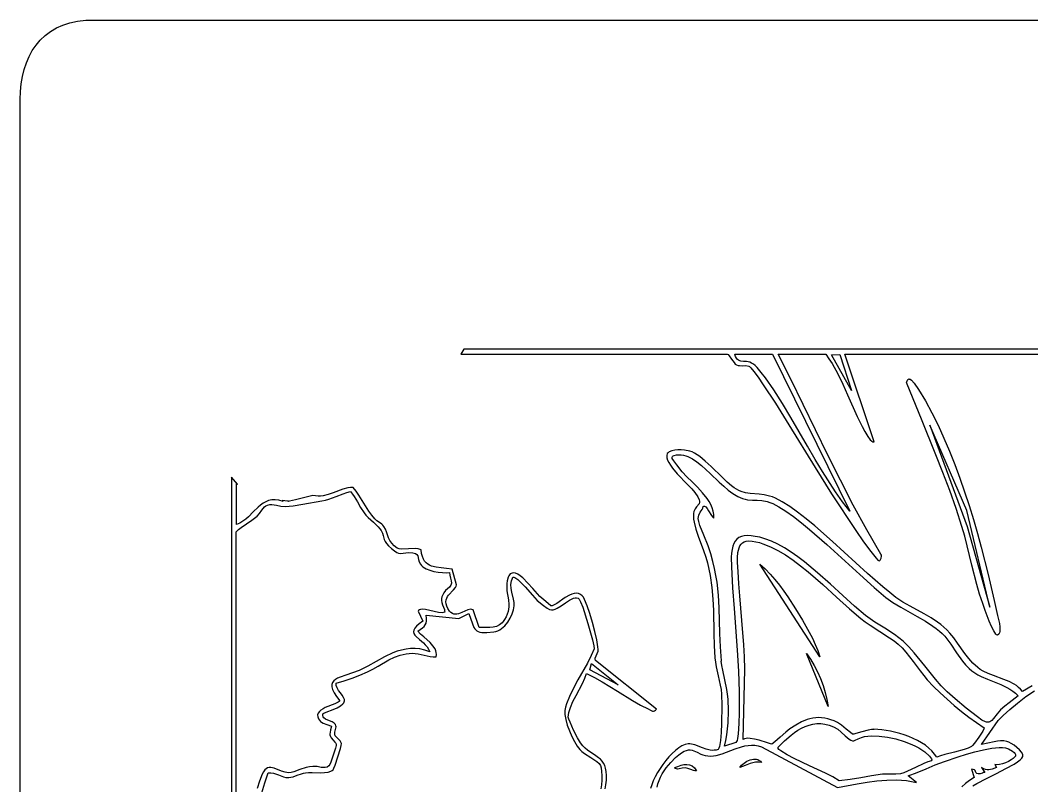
# Model space of a CAD drawing. Header units: millimetres. Extents: x 175 to 239, y 0 to 181.
# Drawn here: x 175.57 to 211.61, y 61.73 to 88.99 of the extents above; entities that cross this region are included whole.
import ezdxf

# ---------------------------------------------------------------- set-up
doc = ezdxf.new("R2010")
doc.units = ezdxf.units.MM
doc.layers.get('0').update_dxf_attribs({"linetype": 'CONTINUOUS'})

msp = doc.modelspace()

# ---------------------------------------------------------------- linework, layer by layer
at = {"color": 1}
msp.add_lwpolyline([(175.566402, 2.325), (175.566402, 86.173), (175.575991, 86.451763), (175.602333, 86.722168), (175.64573, 86.983075), (175.70648, 87.233344), (175.784884, 87.471835), (175.881244, 87.69741), (175.995858, 87.908928), (176.129027, 88.10525), (176.281051, 88.285236), (176.452232, 88.447746), (176.642868, 88.591641), (176.853261, 88.715781), (177.083711, 88.819027), (177.334517, 88.900238), (177.605981, 88.958276), (177.898402, 88.992), (236.724402, 88.992)], dxfattribs=at)
at = {"color": 5}
for points in [[(231.249243, 77.274884), (191.374243, 77.274884), (191.268243, 77.097884), (200.765243, 77.097884), (200.793077, 77.083563), (200.827603, 77.045384), (200.910868, 76.926134), (201.003321, 76.797509), (201.049331, 76.74761), (201.093243, 76.716884), (201.146591, 76.698714), (201.200712, 76.689649), (201.310243, 76.688009), (201.419774, 76.690306), (201.527243, 76.674884), (201.557968, 76.65691), (201.599969, 76.617742), (201.714874, 76.481091), (201.866116, 76.275469), (202.047853, 76.011415), (202.479433, 75.350161), (202.962868, 74.581634), (203.898321, 73.059977), (204.480243, 72.120884), (205.343618, 70.822634), (205.623944, 70.417856), (205.874259, 70.071977), (206.066659, 69.830489), (206.132422, 69.763108), (206.173243, 69.738884), (206.195681, 69.746155), (206.216993, 69.765931), (206.250243, 69.830759), (206.260993, 69.908899), (206.254181, 69.945315), (206.237243, 69.975884), (205.734464, 70.842755), (205.254759, 71.72179), (204.793077, 72.610247), (204.344368, 73.505384), (203.465665, 75.304727), (203.025569, 76.20345), (202.578243, 77.097884), (204.272243, 77.097884), (204.38868, 76.932462), (204.497851, 76.760759), (204.69804, 76.401884), (204.880112, 76.028009), (205.051368, 75.645884), (205.390634, 74.883884), (205.573245, 74.517509), (205.67099, 74.340931), (205.774243, 74.169884), (205.860118, 74.042509), (205.918384, 73.994806), (205.95344, 73.980897), (205.993243, 73.975884), (204.953243, 77.097884), (222.838243, 77.097884)], [(211.629868, 65.282165), (211.288243, 65.085884), (211.218851, 65.163394), (211.144524, 65.232294), (211.065792, 65.293512), (210.983181, 65.347977), (210.808431, 65.440364), (210.624493, 65.516884), (210.245931, 65.65204), (210.059743, 65.725536), (209.881243, 65.812884), (209.780978, 65.873727), (209.687466, 65.94071), (209.517899, 66.090556), (209.366942, 66.257347), (209.228993, 66.436009), (208.969712, 66.808649), (208.837177, 66.992479), (208.695243, 67.167884), (208.592117, 67.277815), (208.485091, 67.378477), (208.374508, 67.470983), (208.260712, 67.556446), (208.024849, 67.710696), (207.780243, 67.850134), (207.275774, 68.120196), (207.021396, 68.268634), (206.769243, 68.437884), (206.553736, 68.604724), (206.311747, 68.806608), (205.763524, 69.292181), (204.516493, 70.427259), (203.878481, 70.98346), (203.569151, 71.238316), (203.271337, 71.469899), (202.988839, 71.67238), (202.725458, 71.839925), (202.484993, 71.966703), (202.374541, 72.012983), (202.271243, 72.046884), (202.077253, 72.089634), (201.899446, 72.111759), (201.573868, 72.136884), (201.416839, 72.161259), (201.257478, 72.207759), (201.175476, 72.242645), (201.091155, 72.287071), (201.003937, 72.342372), (200.913243, 72.409884), (200.760562, 72.544003), (200.582978, 72.714274), (200.184368, 73.102759), (199.978976, 73.290714), (199.779946, 73.454306), (199.595097, 73.578405), (199.510432, 73.620918), (199.432243, 73.647884), (199.236149, 73.681743), (199.121638, 73.690581), (199.004243, 73.690759), (198.890036, 73.679827), (198.785087, 73.655337), (198.695466, 73.614839), (198.6583, 73.587821), (198.627243, 73.555884), (198.607499, 73.487058), (198.611317, 73.409712), (198.635966, 73.325171), (198.678712, 73.234759), (198.736821, 73.1398), (198.80756, 73.041618), (198.975993, 72.840884), (199.344149, 72.459009), (199.500138, 72.299056), (199.608243, 72.173884), (199.71113, 72.019415), (199.764399, 71.908259), (199.775409, 71.86529), (199.777591, 71.82879), (199.760243, 71.769384), (199.672087, 71.664259), (199.620356, 71.59529), (199.576243, 71.499884), (199.558892, 71.418798), (199.554622, 71.326181), (199.561983, 71.223556), (199.579524, 71.112446), (199.639349, 70.870868), (199.722493, 70.613634), (199.912337, 70.100946), (199.995833, 69.869868), (200.056243, 69.671884), (200.109878, 69.441487), (200.153728, 69.217708), (200.216243, 68.786477), (200.252134, 68.371138), (200.269743, 67.964634), (200.283493, 67.149915), (200.296321, 66.727591), (200.324243, 66.285884), (200.342997, 66.123427), (200.370962, 65.961415), (200.442243, 65.637884), (200.513524, 65.313602), (200.541489, 65.150653), (200.560243, 64.986884), (200.570134, 64.582415), (200.559868, 63.947884), (200.543925, 63.625145), (200.51904, 63.341852), (200.483913, 63.130325), (200.462102, 63.061574), (200.437243, 63.022884), (200.366317, 63.000893), (200.295368, 62.989882), (200.224513, 62.988477), (200.153868, 62.995306), (200.013681, 63.028175), (199.875743, 63.077509), (199.610368, 63.181649), (199.484806, 63.214495), (199.424216, 63.221308), (199.365243, 63.219884), (199.260487, 63.196061), (199.149931, 63.147429), (199.03539, 63.076738), (198.918681, 62.986743), (198.80162, 62.880195), (198.686024, 62.759847), (198.57371, 62.62845), (198.466493, 62.488759), (198.36619, 62.343524), (198.274618, 62.195499), (198.193593, 62.047436), (198.124931, 61.902087), (198.070448, 61.762205), (198.031962, 61.630542)], [(196.406224, 61.612157), (196.440702, 61.755223), (196.458243, 61.921884), (196.460699, 62.088388), (196.450374, 62.230212), (196.428292, 62.350263), (196.395478, 62.451446), (196.352954, 62.536669), (196.301745, 62.608837), (196.242875, 62.670856), (196.177368, 62.725634), (196.030538, 62.825087), (195.869446, 62.930446), (195.786112, 62.992606), (195.702284, 63.064962), (195.618987, 63.150419), (195.537243, 63.251884), (195.430837, 63.431274), (195.288243, 63.709759), (195.160649, 63.990306), (195.118474, 64.10103), (195.099243, 64.175884), (195.099762, 64.250528), (195.113335, 64.333448), (195.172978, 64.519524), (195.264847, 64.724936), (195.375618, 64.940509), (195.600571, 65.365431), (195.688104, 65.556429), (195.741243, 65.720884), (196.026835, 65.586806), (196.30529, 65.434446), (196.849368, 65.098134), (197.390634, 64.758446), (197.665573, 64.601868), (197.946243, 64.461884), (198.026009, 64.420852), (198.100618, 64.389384), (198.136136, 64.385028), (198.17054, 64.392415), (198.20389, 64.414661), (198.236243, 64.454884), (196.066243, 66.193884), (196.054241, 66.233483), (196.055728, 66.272931), (196.085618, 66.352259), (196.128821, 66.433649), (196.158243, 66.518884), (196.160501, 66.585865), (196.153292, 66.677487), (196.114321, 66.919962), (196.04903, 67.216929), (195.965118, 67.539009), (195.870284, 67.856823), (195.772228, 68.140993), (195.678647, 68.36214), (195.635942, 68.439898), (195.597243, 68.490884), (195.528833, 68.544379), (195.456509, 68.574733), (195.381067, 68.584753), (195.303306, 68.577243), (195.224021, 68.555008), (195.144009, 68.520854), (194.984993, 68.428009), (194.693306, 68.222712), (194.573384, 68.155143), (194.522692, 68.139947), (194.479243, 68.140884), (194.292243, 68.287259), (194.087243, 68.465884), (193.833165, 68.755274), (193.660464, 68.948421), (193.476618, 69.128009), (193.385039, 69.20197), (193.296101, 69.259643), (193.211613, 69.29673), (193.133384, 69.308931), (193.097182, 69.304355), (193.063223, 69.291945), (193.031734, 69.271165), (193.00294, 69.241476), (192.977068, 69.20234), (192.954344, 69.153221), (192.919243, 69.022884), (192.906245, 68.928043), (192.90179, 68.837343), (192.911993, 68.665806), (192.963243, 68.344259), (192.978228, 68.184007), (192.977358, 68.101771), (192.968743, 68.017274), (192.950753, 67.929878), (192.921759, 67.83894), (192.880132, 67.743822), (192.824243, 67.643884), (192.782582, 67.583315), (192.738315, 67.531989), (192.642509, 67.454102), (192.537913, 67.404294), (192.425618, 67.376634), (192.306714, 67.365192), (192.18229, 67.36404), (191.921243, 67.368884), (191.706243, 67.992884), (191.665664, 68.009274), (191.621144, 68.013337), (191.522321, 67.992821), (191.299868, 67.895634), (191.184417, 67.852337), (191.127425, 67.839313), (191.071603, 67.834821), (191.017462, 67.840946), (190.965515, 67.859774), (190.916271, 67.893392), (190.870243, 67.943884), (190.807988, 68.037803), (190.766702, 68.12421), (190.744105, 68.203699), (190.737915, 68.276868), (190.745852, 68.344312), (190.765636, 68.406628), (190.794985, 68.464411), (190.831618, 68.518259), (191.005384, 68.706212), (191.076675, 68.792073), (191.10044, 68.835062), (191.113243, 68.878884), (190.965243, 69.435884), (190.762179, 69.469808), (190.568478, 69.490899), (190.388628, 69.51314), (190.227118, 69.550509), (190.154643, 69.579236), (190.088437, 69.616987), (190.029059, 69.665511), (189.977071, 69.726556), (189.933035, 69.801867), (189.897511, 69.893194), (189.87106, 70.002284), (189.854243, 70.130884), (189.752579, 70.162876), (189.639243, 70.175884), (189.397993, 70.169134), (189.171368, 70.159009), (189.076313, 70.167798), (189.000243, 70.193884), (188.888085, 70.273974), (188.803853, 70.363977), (188.741159, 70.461247), (188.693618, 70.563134), (188.618446, 70.770165), (188.578042, 70.870013), (188.527243, 70.963884), (188.492813, 71.007638), (188.453556, 71.044852), (188.366743, 71.106884), (188.279181, 71.164415), (188.203243, 71.231884), (188.090745, 71.368399), (187.989509, 71.508009), (187.807368, 71.792384), (187.629915, 72.076759), (187.534538, 72.216368), (187.430243, 72.352884), (187.33664, 72.347673), (187.244667, 72.334122), (187.064634, 72.287727), (186.713368, 72.157884), (186.538222, 72.097356), (186.36079, 72.05504), (186.270606, 72.044292), (186.179116, 72.042395), (186.086077, 72.050782), (185.991243, 72.070884), (185.373243, 71.915884), (185.270743, 71.881509), (185.165243, 71.862884), (185.116243, 71.848884), (185.126243, 71.859884), (185.095243, 71.859884), (184.904243, 71.883884), (184.936243, 71.852884), (184.787631, 71.895672), (184.653019, 71.913655), (184.530678, 71.909452), (184.418884, 71.885681), (184.315907, 71.844958), (184.220022, 71.789901), (184.129502, 71.723129), (184.042618, 71.647259), (183.872854, 71.478694), (183.696915, 71.305149), (183.602312, 71.223053), (183.500983, 71.147565), (183.391203, 71.081303), (183.271243, 71.026884), (183.271243, 72.497884), (183.313243, 72.458884), (183.313243, 72.469884), (183.091243, 72.716884), (183.091243, 43.404884)], [(183.267243, 60.196884), (183.267243, 70.769884), (183.267243, 70.765884), (183.267243, 70.765884), (183.349409, 70.849339), (183.438571, 70.924274), (183.629868, 71.058009), (183.825103, 71.185931), (183.919187, 71.253601), (184.008243, 71.326884), (184.090962, 71.424524), (184.174993, 71.546259), (184.268399, 71.658056), (184.321138, 71.699593), (184.379243, 71.725884), (184.456409, 71.740839), (184.534759, 71.742962), (184.694118, 71.722259), (184.85554, 71.690868), (185.017243, 71.675884), (185.144829, 71.684343), (185.295806, 71.702681), (185.640743, 71.758259), (186.312243, 71.869884), (186.440192, 71.89387), (186.567649, 71.930899), (186.821743, 72.028009), (187.075837, 72.129056), (187.203294, 72.171007), (187.331243, 72.201884), (187.406515, 72.116538), (187.472728, 72.025743), (187.587868, 71.833759), (187.696446, 71.637837), (187.818243, 71.449884), (187.88506, 71.370147), (187.967274, 71.285618), (188.152493, 71.112259), (188.323087, 70.949962), (188.387021, 70.879261), (188.428243, 70.818884), (188.472759, 70.719767), (188.500306, 70.635884), (188.538993, 70.494134), (188.567384, 70.426423), (188.613306, 70.354259), (188.685384, 70.27272), (188.792243, 70.176884), (188.904778, 70.088548), (188.987337, 70.033634), (189.049974, 70.005532), (189.102743, 69.997634), (189.218899, 70.016009), (189.302396, 70.029063), (189.416243, 70.035884), (189.558108, 70.028261), (189.650415, 70.004337), (189.705104, 69.965905), (189.734118, 69.914759), (189.762884, 69.781493), (189.786519, 69.70296), (189.832243, 69.618884), (189.871454, 69.57224), (189.918353, 69.530075), (190.031556, 69.45854), (190.16454, 69.402989), (190.309993, 69.362134), (190.460603, 69.334684), (190.609056, 69.319352), (190.74804, 69.314849), (190.870243, 69.319884), (190.875728, 69.223837), (190.900618, 69.125259), (190.926071, 69.029493), (190.933243, 68.941884), (190.925161, 68.903878), (190.909599, 68.868839), (190.860899, 68.804524), (190.727243, 68.677009), (190.661739, 68.601268), (190.610087, 68.509181), (190.592495, 68.455047), (190.582013, 68.394476), (190.579857, 68.326682), (190.587243, 68.250884), (190.612384, 68.165852), (190.649618, 68.083634), (190.682165, 68.00029), (190.691437, 67.956966), (190.693243, 67.911884), (190.65178, 67.896674), (190.599802, 67.890897), (190.471274, 67.901493), (190.164743, 67.968259), (190.01463, 67.999843), (189.885212, 68.013837), (189.832622, 68.010396), (189.790435, 67.997948), (189.760394, 67.974956), (189.744243, 67.939884), (189.910243, 67.586884), (189.781347, 67.494981), (189.687526, 67.412612), (189.625396, 67.338415), (189.591571, 67.271024), (189.582666, 67.209077), (189.595296, 67.15121), (189.626075, 67.096058), (189.671618, 67.042259), (189.793456, 66.933261), (189.933728, 66.813306), (190.002313, 66.74581), (190.065351, 66.671483), (190.119456, 66.588963), (190.161243, 66.496884), (189.983782, 66.559345), (189.811101, 66.598464), (189.642752, 66.616281), (189.47829, 66.614837), (189.317267, 66.596172), (189.159237, 66.562327), (189.003753, 66.515342), (188.850368, 66.457259), (188.548108, 66.315956), (188.248884, 66.154743), (187.94912, 65.989944), (187.645243, 65.837884), (187.408005, 65.74554), (187.174962, 65.670821), (186.965497, 65.598821), (186.875664, 65.559183), (186.798993, 65.514634), (186.737909, 65.463311), (186.694833, 65.403352), (186.672189, 65.332893), (186.672399, 65.250071), (186.697887, 65.153022), (186.751075, 65.039884), (186.834386, 64.908792), (186.950243, 64.757884), (186.936025, 64.730414), (186.899729, 64.703124), (186.776571, 64.646806), (186.437618, 64.511259), (186.356421, 64.469275), (186.284472, 64.422913), (186.225685, 64.371603), (186.183978, 64.314774), (186.163264, 64.251858), (186.16746, 64.182284), (186.200481, 64.105483), (186.266243, 64.020884), (186.307729, 63.987602), (186.362446, 63.956946), (186.489118, 63.904634), (186.654243, 63.843884), (186.651087, 63.80254), (186.628243, 63.723884), (186.606149, 63.628727), (186.601771, 63.581466), (186.605243, 63.537884), (186.62064, 63.486069), (186.646478, 63.438931), (186.715368, 63.356009), (186.783696, 63.283774), (186.808831, 63.249995), (186.823243, 63.216884), (186.819665, 63.163837), (186.798556, 63.070196), (186.722493, 62.816634), (186.632556, 62.567196), (186.594103, 62.478712), (186.566243, 62.432884), (186.500233, 62.394384), (186.432103, 62.376134), (186.362073, 62.373259), (186.290368, 62.380884), (186.142821, 62.408134), (186.067425, 62.418009), (185.991243, 62.418884), (185.876085, 62.40462), (185.75979, 62.377524), (185.530868, 62.302509), (185.318634, 62.229181), (185.223198, 62.204194), (185.137243, 62.192884), (185.071588, 62.195607), (185.005657, 62.207589), (184.873931, 62.250712), (184.617743, 62.353259), (184.497126, 62.378206), (184.439527, 62.376556), (184.384056, 62.362618), (184.330951, 62.334236), (184.280454, 62.289257), (184.232805, 62.225524), (184.188243, 62.140884), (184.093052, 61.891567), (184.014524, 61.632102)], [(184.175493, 61.472134), (184.282524, 61.83729), (184.403243, 62.192884), (184.501433, 62.193368), (184.593446, 62.176696), (184.767618, 62.113634), (184.943103, 62.047196), (185.036757, 62.026306), (185.137243, 62.020884), (185.212612, 62.0293), (185.287946, 62.047337), (185.438368, 62.100509), (185.588228, 62.156868), (185.662858, 62.17889), (185.737243, 62.192884), (185.843044, 62.199243), (185.972024, 62.197634), (186.262493, 62.190384), (186.405466, 62.194681), (186.534587, 62.210884), (186.640599, 62.243962), (186.682045, 62.268382), (186.714243, 62.298884), (186.74263, 62.353811), (186.784399, 62.459493), (186.886243, 62.756509), (186.976087, 63.056712), (187.002856, 63.166378), (187.010243, 63.226884), (186.995392, 63.280401), (186.969056, 63.325962), (186.896743, 63.400759), (186.822931, 63.466368), (186.79472, 63.500444), (186.777243, 63.537884), (186.772042, 63.58561), (186.777071, 63.633384), (186.802118, 63.728134), (186.820978, 63.820259), (186.818272, 63.864751), (186.802243, 63.907884), (186.755548, 63.961792), (186.687618, 64.002774), (186.524993, 64.068509), (186.448767, 64.104534), (186.388243, 64.150181), (186.366756, 64.178373), (186.352657, 64.211085), (186.347102, 64.24902), (186.351243, 64.292884), (186.386821, 64.318606), (186.470493, 64.353352), (186.720243, 64.447384), (186.855384, 64.505403), (186.976743, 64.569915), (187.068853, 64.640286), (187.099104, 64.677471), (187.116243, 64.715884), (187.121259, 64.755125), (187.117278, 64.794829), (187.087399, 64.875509), (187.036755, 64.957688), (186.975493, 65.041134), (186.913763, 65.12561), (186.861712, 65.210884), (186.829489, 65.29672), (186.823985, 65.339775), (186.827243, 65.382884), (187.107853, 65.461165), (187.390618, 65.556884), (187.669446, 65.666102), (187.938243, 65.784884), (188.130153, 65.882278), (188.320774, 65.989727), (188.704993, 66.206384), (188.902013, 66.301388), (189.104587, 66.37804), (189.208492, 66.407265), (189.314427, 66.429239), (189.422606, 66.443075), (189.533243, 66.447884), (189.642056, 66.44186), (189.749743, 66.426134), (189.963243, 66.379634), (190.176743, 66.336509), (190.284431, 66.325001), (190.393243, 66.324884), (190.398907, 66.399286), (190.392708, 66.469401), (190.375863, 66.535652), (190.349587, 66.598462), (190.273606, 66.715452), (190.174493, 66.823759), (189.945774, 67.027868), (189.835622, 67.130444), (189.741243, 67.237884), (189.899853, 67.346352), (189.957683, 67.399919), (190.001368, 67.457634), (190.031038, 67.522942), (190.046821, 67.59929), (190.048847, 67.690122), (190.037243, 67.798884), (191.194243, 67.678884), (191.550243, 67.858884), (191.679931, 67.494931), (191.734884, 67.369737), (191.765712, 67.320224), (191.800993, 67.279009), (191.842392, 67.245774), (191.891571, 67.220202), (191.950196, 67.201975), (192.019931, 67.190774), (192.199384, 67.188183), (192.443243, 67.209884), (192.5157, 67.223932), (192.585886, 67.248206), (192.653519, 67.281776), (192.718321, 67.323712), (192.838312, 67.42896), (192.943618, 67.556509), (193.032003, 67.698917), (193.101228, 67.848743), (193.149054, 67.998546), (193.173243, 68.140884), (193.170364, 68.255368), (193.148899, 68.375384), (193.085743, 68.627884), (193.061817, 68.758306), (193.054837, 68.890134), (193.073685, 69.022337), (193.09557, 69.088257), (193.127243, 69.153884), (193.155337, 69.159692), (193.193647, 69.147143), (193.295103, 69.076149), (193.419972, 68.959241), (193.556618, 68.814759), (193.818696, 68.516431), (193.988243, 68.327884), (194.210743, 68.145509), (194.340931, 68.051274), (194.433243, 67.999884), (194.494465, 67.990374), (194.559874, 67.997259), (194.628714, 68.017972), (194.700228, 68.049946), (194.848245, 68.137415), (194.997868, 68.239134), (195.143038, 68.334571), (195.277696, 68.403196), (195.33919, 68.421038), (195.395784, 68.424477), (195.446721, 68.410948), (195.491243, 68.377884), (195.537976, 68.282419), (195.610665, 68.08254), (195.793368, 67.506134), (195.958259, 66.921852), (196.008683, 66.71213), (196.024243, 66.602884), (195.918099, 66.368384), (195.776399, 66.098821), (195.443243, 65.502134), (195.280239, 65.198821), (195.138587, 64.908071), (195.032513, 64.64179), (194.997263, 64.521546), (194.976243, 64.411884), (194.972011, 64.3401), (194.976087, 64.260235), (195.006306, 64.081446), (195.061181, 63.885876), (195.134993, 63.683884), (195.222024, 63.485829), (195.316556, 63.302071), (195.412868, 63.14297), (195.505243, 63.018884), (195.579247, 62.950454), (195.676149, 62.880384), (195.903493, 62.736634), (196.116962, 62.590259), (196.196521, 62.516907), (196.246243, 62.443884), (196.269401, 62.360798), (196.285071, 62.237259), (196.292421, 62.08747), (196.290618, 61.925634), (196.278831, 61.765954), (196.256228, 61.622634)], [(209.50988, 61.719211), (209.661103, 61.809587), (209.998198, 61.991015), (210.353868, 62.169759), (210.69496, 62.341518), (210.988321, 62.501993), (211.106743, 62.576654), (211.2008, 62.646882), (211.266348, 62.712137), (211.299243, 62.771884), (211.301993, 62.806567), (211.293819, 62.844175), (211.249665, 62.925524), (211.176706, 63.010647), (211.084868, 63.094259), (210.984077, 63.171073), (210.884259, 63.235806), (210.795339, 63.283171), (210.727243, 63.307884), (210.618218, 63.323304), (210.505665, 63.323806), (210.390745, 63.312753), (210.274618, 63.293509), (210.043384, 63.243899), (209.821243, 63.201884), (210.417243, 64.052884), (210.593835, 64.233702), (210.828915, 64.446056), (211.10569, 64.674042), (211.407368, 64.901759), (211.717155, 65.113304)], [(198.262675, 61.680714), (198.292618, 61.799906), (198.334118, 61.917759), (198.385825, 62.033584), (198.44639, 62.146694), (198.588696, 62.362024), (198.750245, 62.558253), (198.920243, 62.729884), (199.03329, 62.827994), (199.133913, 62.901966), (199.223776, 62.954264), (199.30454, 62.987352), (199.377869, 63.003695), (199.445425, 63.005755), (199.50887, 62.995997), (199.569868, 62.976884), (199.691171, 62.92045), (199.822634, 62.856165), (199.896332, 62.827238), (199.977558, 62.803739), (200.067974, 62.788133), (200.169243, 62.782884), (200.268849, 62.789238), (200.371718, 62.80695), (200.58604, 62.868352), (201.040618, 63.038384), (201.276069, 63.114622), (201.394784, 63.143461), (201.513759, 63.163415), (201.632692, 63.172458), (201.751284, 63.168567), (201.869235, 63.149717), (201.986243, 63.113884), (204.688243, 61.670884), (205.391399, 61.794384), (205.742966, 61.853063), (206.094743, 61.900634), (206.446896, 61.930298), (206.799587, 61.935259), (206.976186, 61.926351), (207.152981, 61.90872), (207.329994, 61.881514), (207.507243, 61.843884), (207.210243, 62.076884), (207.536556, 62.195462), (207.857243, 62.330259), (208.177181, 62.467118), (208.501243, 62.591884), (208.993056, 62.759884), (209.28572, 62.851056), (209.591743, 62.936884), (209.897767, 63.009774), (210.190431, 63.062134), (210.456376, 63.086368), (210.575154, 63.085565), (210.682243, 63.074884), (210.787259, 63.03879), (210.926868, 62.962384), (210.986472, 62.914161), (211.026915, 62.861977), (211.037055, 62.835038), (211.038929, 62.807872), (211.031378, 62.780736), (211.013243, 62.753884), (210.957253, 62.704026), (210.878446, 62.649774), (210.783444, 62.595733), (210.678868, 62.546509), (210.571339, 62.506706), (210.467478, 62.480931), (210.373905, 62.473788), (210.297243, 62.489884), (210.357243, 62.372884), (210.205009, 62.321415), (210.086618, 62.296384), (210.029948, 62.297474), (209.96954, 62.309602), (209.901327, 62.334247), (209.821243, 62.372884), (209.941243, 62.196884), (209.896884, 62.19429), (209.854118, 62.177634), (209.775243, 62.147884), (209.698964, 62.149683), (209.651571, 62.167899), (209.623983, 62.197015), (209.607118, 62.231509), (209.591894, 62.265862), (209.569228, 62.294556), (209.530038, 62.312069), (209.465243, 62.312884), (209.556243, 62.020884), (209.392651, 61.91927), (209.248384, 61.808165), (209.120077, 61.687919)]]:
    msp.add_lwpolyline(points, dxfattribs=at)
for points in [[(205.132243, 71.502884), (204.871931, 71.843134), (204.626243, 72.197634), (204.159243, 72.920884), (203.897075, 73.3452), (203.618712, 73.819227), (203.029243, 74.838884), (202.72606, 75.345747), (202.422524, 75.82479), (202.122599, 76.25663), (201.975227, 76.448791), (201.830243, 76.621884), (201.760791, 76.692367), (201.693827, 76.745409), (201.62938, 76.783583), (201.567478, 76.809462), (201.451417, 76.834632), (201.345868, 76.841509), (201.251054, 76.850683), (201.207741, 76.862565), (201.167196, 76.882743), (201.129446, 76.91379), (201.094519, 76.95828), (201.062442, 77.018787), (201.033243, 77.097884), (202.370243, 77.097884), (205.132243, 71.502884)], [(205.192243, 75.803884), (204.480243, 77.069884), (204.769243, 77.090884), (205.192243, 75.803884)], [(207.242243, 76.212884), (207.280188, 76.205186), (207.325868, 76.173056), (207.427493, 76.062259), (207.581243, 75.841884), (207.822567, 75.433641), (208.053175, 75.007866), (208.273274, 74.566549), (208.483071, 74.111681), (208.682773, 73.645252), (208.872585, 73.169253), (209.052715, 72.685675), (209.223368, 72.196509), (209.384752, 71.703745), (209.537073, 71.209374), (209.680538, 70.715387), (209.815353, 70.223774), (210.059858, 69.255636), (210.272243, 68.320884), (210.399243, 67.789759), (210.458993, 67.502306), (210.476446, 67.381858), (210.481243, 67.287884), (210.479243, 67.223009), (210.468243, 67.172384), (210.440743, 67.129259), (210.389243, 67.086884), (210.361298, 67.097696), (210.329653, 67.128429), (210.257899, 67.239431), (210.179255, 67.39944), (210.098993, 67.588009), (209.954712, 67.969024), (209.867243, 68.218884), (209.757392, 68.55671), (209.658931, 68.897618), (209.483243, 69.585259), (209.314306, 70.274962), (209.224282, 70.618448), (209.126243, 70.959884), (208.919897, 71.602669), (208.69329, 72.242665), (208.45119, 72.880083), (208.198368, 73.515134), (207.679634, 74.778977), (207.175243, 76.035884), (207.160726, 76.061583), (207.155853, 76.089602), (207.168618, 76.146134), (207.200696, 76.19254), (207.239243, 76.215884), (207.242243, 76.212884)], [(210.124243, 68.087884), (209.295243, 71.534884), (207.986243, 74.564884), (209.309243, 70.959884), (210.124243, 68.087884)], [(200.557243, 66.172884), (200.520501, 66.673907), (200.501618, 67.149009), (200.475993, 68.059134), (200.448532, 68.513001), (200.397493, 68.978634), (200.359895, 69.218807), (200.312517, 69.465454), (200.254064, 69.719754), (200.183243, 69.982884), (200.077274, 70.276212), (199.926493, 70.648009), (199.790337, 71.001993), (199.746317, 71.142218), (199.728243, 71.241884), (199.732647, 71.308561), (199.748853, 71.366931), (199.803118, 71.468259), (199.863946, 71.564899), (199.888354, 71.617409), (199.904243, 71.675884), (199.926563, 71.687912), (199.949579, 71.687874), (199.997306, 71.657618), (200.046626, 71.597151), (200.096743, 71.518509), (200.196181, 71.354837), (200.243907, 71.293878), (200.289243, 71.262884), (200.282672, 71.387926), (200.260255, 71.508956), (200.223558, 71.626204), (200.174149, 71.739899), (200.113596, 71.850273), (200.043466, 71.957554), (199.880743, 72.163759), (199.698521, 72.360354), (199.509337, 72.549181), (199.325731, 72.732077), (199.160243, 72.910884), (198.964993, 73.153759), (198.859306, 73.294368), (198.804243, 73.383884), (198.797134, 73.427212), (198.809618, 73.458259), (198.836165, 73.479368), (198.871243, 73.492884), (198.954517, 73.51014), (199.037127, 73.516767), (199.119128, 73.513401), (199.200577, 73.500673), (199.28153, 73.479217), (199.362044, 73.449668), (199.521978, 73.368821), (199.680827, 73.263201), (199.839042, 73.137876), (200.155368, 72.848384), (200.474554, 72.540892), (200.636343, 72.393066), (200.800196, 72.255946), (200.966563, 72.1346), (201.135894, 72.034095), (201.308637, 71.9595), (201.396429, 71.933503), (201.485243, 71.915884), (201.659759, 71.900071), (201.826868, 71.894384), (201.998665, 71.882696), (202.187243, 71.848884), (202.281411, 71.818851), (202.383018, 71.776849), (202.606548, 71.659743), (202.853832, 71.503192), (203.120868, 71.312821), (203.403654, 71.094255), (203.698188, 70.853118), (204.306493, 70.325634), (205.487993, 69.247321), (205.997157, 68.786493), (206.409243, 68.437884), (206.664128, 68.256593), (206.944759, 68.084056), (207.536618, 67.752259), (207.824526, 67.586507), (208.09154, 67.416524), (208.213568, 67.328932), (208.325999, 67.239065), (208.427377, 67.146518), (208.516243, 67.050884), (208.622315, 66.916165), (208.725071, 66.771134), (208.928368, 66.465884), (209.141603, 66.166634), (209.25678, 66.029102), (209.380243, 65.904884), (209.481876, 65.819766), (209.587919, 65.744907), (209.697647, 65.678803), (209.810337, 65.619946), (210.041708, 65.517954), (210.276243, 65.426884), (210.508153, 65.334688), (210.731649, 65.229321), (210.838433, 65.167934), (210.940942, 65.098735), (211.038454, 65.020221), (211.130243, 64.930884), (210.813993, 64.683509), (210.653243, 64.559493), (210.505243, 64.433884), (210.440075, 64.364095), (210.378212, 64.284134), (210.256243, 64.123134), (210.19206, 64.056813), (210.123024, 64.009759), (210.08605, 63.995756), (210.047099, 63.989329), (210.005915, 63.991398), (209.962243, 64.002884), (209.839784, 64.066995), (209.675384, 64.178837), (209.277618, 64.490259), (208.882665, 64.826243), (208.604243, 65.075884), (208.38879, 65.291694), (208.185056, 65.520243), (207.799993, 65.995259), (207.423556, 66.460337), (207.230603, 66.676464), (207.030243, 66.874884), (206.882642, 66.998157), (206.722618, 67.115009), (206.378993, 67.337134), (206.026743, 67.556634), (205.855938, 67.670204), (205.693243, 67.788884), (205.296452, 68.119852), (204.876165, 68.499759), (204.436636, 68.905727), (203.982118, 69.314884), (203.516866, 69.704352), (203.281544, 69.884556), (203.045134, 70.051259), (202.808167, 70.201602), (202.571175, 70.332727), (202.33469, 70.441774), (202.099243, 70.525884), (201.91848, 70.575462), (201.755548, 70.610511), (201.609666, 70.630937), (201.480056, 70.636649), (201.365938, 70.627555), (201.266532, 70.603561), (201.181061, 70.564577), (201.108743, 70.510509), (201.048801, 70.441265), (201.000454, 70.356753), (200.962924, 70.256881), (200.935431, 70.141556), (200.917195, 70.010686), (200.907438, 69.864179), (200.910243, 69.523884), (200.950743, 68.782018), (201.003993, 68.040399), (201.117243, 66.556259), (201.161493, 65.812917), (201.186993, 65.068181), (201.190251, 64.695161), (201.185868, 64.32164), (201.17286, 63.947564), (201.150243, 63.572884), (201.133743, 63.414134), (201.111712, 63.337759), (201.072243, 63.265884), (200.670243, 63.134884), (200.713298, 63.338649), (200.747493, 63.546446), (200.773251, 63.757149), (200.790993, 63.969634), (200.804118, 64.395446), (200.790243, 64.814884), (200.773614, 64.988188), (200.746837, 65.161259), (200.675493, 65.504634), (200.601524, 65.840884), (200.571466, 66.005048), (200.550243, 66.165884), (200.557243, 66.172884)], [(205.993243, 63.734884), (205.898808, 63.726884), (205.789759, 63.705946), (205.556368, 63.643634), (205.350165, 63.584696), (205.275101, 63.567977), (205.228243, 63.565884), (205.150165, 63.622821), (205.002618, 63.746884), (204.834634, 63.883696), (204.695243, 63.978884), (204.575813, 64.035156), (204.459569, 64.080126), (204.346205, 64.114209), (204.235415, 64.137821), (204.126892, 64.151379), (204.020331, 64.155298), (203.915425, 64.149994), (203.811868, 64.135884), (203.709354, 64.113383), (203.607577, 64.082907), (203.405009, 63.999696), (203.201714, 63.889579), (202.995243, 63.755884), (202.851946, 63.637852), (202.647618, 63.456634), (202.457353, 63.28929), (202.356243, 63.212884), (202.301444, 63.222067), (202.19854, 63.253727), (201.902368, 63.346134), (201.736077, 63.387708), (201.575634, 63.413415), (201.50182, 63.417323), (201.434526, 63.413669), (201.375439, 63.401255), (201.326243, 63.378884), (201.389243, 65.883884), (201.380976, 66.316733), (201.358728, 66.750368), (201.287618, 67.619009), (201.206571, 68.487837), (201.171901, 68.921706), (201.146243, 69.354884), (201.129978, 69.673134), (201.129597, 69.855509), (201.145118, 70.034884), (201.161358, 70.11911), (201.184593, 70.197384), (201.215828, 70.26797), (201.256071, 70.329134), (201.306328, 70.379142), (201.367604, 70.416259), (201.440907, 70.438751), (201.527243, 70.444884), (201.651905, 70.435527), (201.778453, 70.4157), (201.906698, 70.385952), (202.036452, 70.346835), (202.299734, 70.242694), (202.56679, 70.107681), (202.836114, 69.946201), (203.106198, 69.762659), (203.375535, 69.56146), (203.642618, 69.347009), (204.163991, 68.895968), (204.658259, 68.444774), (205.113362, 68.028667), (205.517243, 67.682884), (205.679241, 67.561456), (205.850603, 67.445149), (206.205618, 67.221759), (206.550696, 67.000431), (206.709636, 66.886702), (206.854243, 66.768884), (206.991989, 66.634792), (207.125399, 66.484587), (207.383243, 66.154259), (207.635837, 65.814743), (207.762685, 65.653054), (207.891243, 65.502884), (208.116683, 65.264692), (208.352634, 65.032665), (208.597796, 64.807247), (208.850868, 64.588884), (209.11055, 64.37802), (209.37554, 64.175102), (209.644538, 63.980575), (209.916243, 63.794884), (209.90921, 63.753741), (209.870103, 63.675368), (209.731618, 63.456759), (209.572696, 63.238712), (209.508042, 63.161042), (209.465243, 63.120884), (209.352532, 63.06522), (209.208931, 63.015509), (208.866743, 62.926634), (208.514056, 62.839634), (208.357329, 62.792267), (208.226243, 62.739884), (208.14898, 62.857517), (208.054573, 62.968124), (207.944912, 63.071638), (207.821884, 63.167993), (207.687377, 63.257124), (207.54328, 63.338964), (207.391481, 63.413447), (207.233868, 63.480509), (207.072329, 63.540082), (206.908753, 63.592101), (206.58304, 63.673212), (206.271835, 63.723315), (205.990243, 63.741884), (205.993243, 63.734884)], [(204.064243, 66.320884), (201.926243, 69.618884), (202.114899, 69.448222), (202.293056, 69.265337), (202.461743, 69.072257), (202.621993, 68.871009), (202.774837, 68.66362), (202.921306, 68.452118), (203.199243, 68.024884), (203.447462, 67.620821), (203.687243, 67.196884), (203.797935, 66.979923), (203.899274, 66.760946), (203.988849, 66.540938), (204.064243, 66.320884)], [(204.360243, 64.553884), (203.587243, 66.436884), (203.728083, 66.232845), (203.858774, 66.014134), (203.978075, 65.78361), (204.084743, 65.544134), (204.177536, 65.298563), (204.255212, 65.049759), (204.316528, 64.800579), (204.360243, 64.553884)], [(196.874243, 65.318884), (195.868243, 65.854884), (195.925243, 66.084884), (196.874243, 65.318884)], [(208.043243, 62.609884), (207.907157, 62.576421), (207.765306, 62.523118), (207.474243, 62.383009), (207.189931, 62.241587), (207.056517, 62.186643), (206.932243, 62.150884), (206.773056, 62.134915), (206.611243, 62.138634), (206.450181, 62.144977), (206.293243, 62.136884), (205.908087, 62.079243), (205.524243, 62.014009), (205.140399, 61.951962), (204.755243, 61.903884), (204.52244, 62.043579), (204.261946, 62.178071), (203.697868, 62.438384), (203.142978, 62.698696), (202.893968, 62.833188), (202.677243, 62.972884), (202.603493, 63.024134), (202.581337, 63.058384), (202.582243, 63.106884), (202.802407, 63.32727), (203.036493, 63.530665), (203.158566, 63.62235), (203.283892, 63.705419), (203.412393, 63.778415), (203.543993, 63.839884), (203.678617, 63.888368), (203.816188, 63.922411), (203.956631, 63.940558), (204.099868, 63.941352), (204.245824, 63.923338), (204.394423, 63.885059), (204.545588, 63.82506), (204.699243, 63.741884), (204.828212, 63.637696), (204.968993, 63.503884), (205.107899, 63.385821), (205.172372, 63.346876), (205.231243, 63.328884), (205.272054, 63.33238), (205.319228, 63.346165), (205.426618, 63.392884), (205.541321, 63.445602), (205.651243, 63.480884), (205.772782, 63.496548), (205.902476, 63.504009), (206.18079, 63.495634), (206.475112, 63.458384), (206.774368, 63.394884), (207.067483, 63.307759), (207.343384, 63.199634), (207.471418, 63.138517), (207.590995, 63.073134), (207.700732, 63.003813), (207.799243, 62.930884), (207.964743, 62.782384), (208.00647, 62.734595), (208.037181, 62.688446), (208.051298, 62.646892), (208.043243, 62.612884), (208.043243, 62.609884)], [(199.664243, 62.256884), (199.612147, 62.259839), (199.561353, 62.270212), (199.462118, 62.304259), (199.363446, 62.341118), (199.262243, 62.362884), (199.158774, 62.352915), (199.045743, 62.329634), (198.993786, 62.323138), (198.949212, 62.325477), (198.915278, 62.340708), (198.895243, 62.372884), (199.005896, 62.418964), (199.114462, 62.456149), (199.219981, 62.480233), (199.321493, 62.487009), (199.418036, 62.472268), (199.508649, 62.431806), (199.592372, 62.361413), (199.668243, 62.256884), (199.664243, 62.256884)], [(201.982243, 62.552884), (201.871183, 62.566895), (201.768946, 62.563352), (201.673202, 62.545888), (201.581618, 62.518134), (201.401603, 62.44629), (201.210243, 62.376884), (201.272782, 62.459341), (201.360118, 62.53629), (201.464704, 62.601849), (201.578993, 62.650134), (201.695438, 62.675263), (201.752111, 62.677305), (201.806493, 62.671352), (201.857641, 62.656669), (201.90461, 62.63252), (201.946459, 62.59817), (201.982243, 62.552884)]]:
    msp.add_lwpolyline(points, close=True, dxfattribs=at)

doc.saveas('drawing.dxf')
